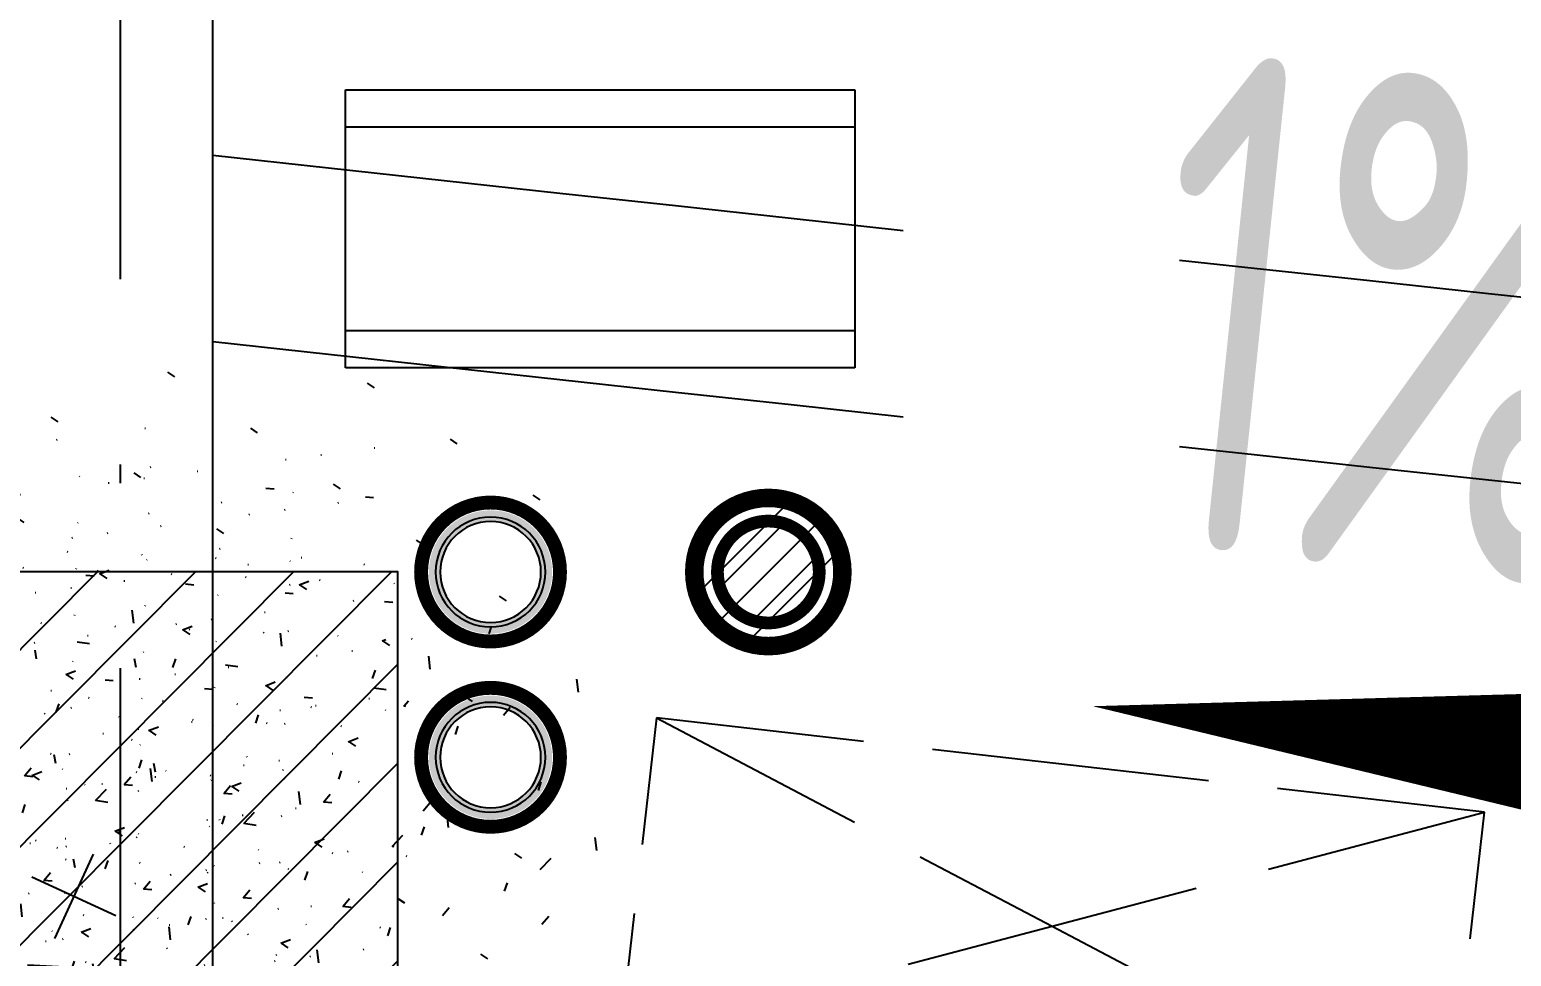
# Model space of a CAD drawing. Header units: inches. Extents: x 0 to 1813292486, y 0 to 3473589894.
# Drawn here: x 600540188 to 600541788, y 3473204160 to 3473205161 of the extents above; entities that cross this region are included whole.
import ezdxf
from ezdxf.enums import TextEntityAlignment as Align
from ezdxf.xclip import XClip

# ---------------------------------------------------------------- set-up
doc = ezdxf.new("R2010")
doc.units = ezdxf.units.IN
doc.header["$LTSCALE"] = 1000
doc.header["$MEASUREMENT"] = 0
doc.header["$XCLIPFRAME"] = 2
for name, pattern in [('AX-MALL-GIRD-200$0$DOTE', [2.4200000000000004, 2, -0.2, 0.02, -0.2]), ('AX-MALL-WALL-P02-QT$0$DASH', [0.35, 0.25, -0.1]), ('PX-MALL-P02-LG$0$CONTINOUS', [0])]:
    doc.linetypes.add(name, pattern=pattern)
for name, color, linetype in [('A-Anno-Note', 241, 'Continuous'), ('AX-MALL-DIM-P02$0$A-Anno-Dims', 3, 'Continuous'), ('AX-MALL-DIM-P02$0$A-Anno-Note', 241, 'Continuous'), ('AX-MALL-DIM-P02$0$A-Detl-Thin', 131, 'Continuous'), ('AX-MALL-GIRD-200$0$A-Grid', 222, 'AX-MALL-GIRD-200$0$DOTE'), ('AX-MALL-P02-200$0$A-Anno-Note', 241, 'Continuous'), ('AX-MALL-WALL-P02$0$A-Anno-Note', 241, 'Continuous'), ('AX-MALL-WALL-P02-QT$0$A-Detl-Patt', 8, 'Continuous'), ('AX-MALL-WALL-P02-QT$0$A-Detl-Thin', 131, 'Continuous'), ('AX-MALL-WALL-P02-QT$0$A-Fixt', 81, 'Continuous'), ('AX-MALL-WALL-P02-QT$0$A-Wall', 2, 'Continuous'), ('AX-MALL-WALL-P02-QT$0$A-Wall-Patt', 13, 'Continuous'), ('AX-MALL-WALL-P02-QT$0$A-Wind', 4, 'Continuous'), ('AX-MALL-ZTKD-P02$0$A-Anno-Note', 241, 'Continuous'), ('PX-MALL-P02-LG$0$P-Airr-Pipe', 140, 'Continuous'), ('PX-MALL-P02-LG$0$P-Drain-Fldr', 4, 'Continuous'), ('PX-MALL-P02-LG$0$P-Drain-Fldr-ARCH', 161, 'Continuous'), ('PX-MALL-P02-LG$0$P-Drain-Fldr-W100', 4, 'Continuous'), ('PX-MALL-P02-LG$0$P-Drain-Fldr-W50', 4, 'Continuous'), ('PX-MALL-P02-LG$0$P-Pipe-Risr', 7, 'Continuous'), ('PX-MALL-P02-LG$0$P-Pipe-Risr-Arch', 6, 'Continuous'), ('PX-MALL-P02-LG$0$P-Pipe-Risr-W100', 6, 'Continuous'), ('PX-MALL-P02-LG$0$P-Pipe-Risr-W50', 6, 'Continuous'), ('PX-MALL-P02-LG$0$P-Stom-pipe', 4, 'PX-MALL-P02-LG$0$CONTINOUS'), ('SX-MALL-WALL-L-1F~2F$0$S-COLU', 30, 'Continuous'), ('SX-MALL-WALL-L-1F~2F$0$S-PATT-WALL', 83, 'Continuous'), ('SX-MALL-WALL-L-1F~2F$0$单形心', 4, 'Continuous')]:
    doc.layers.add(name, color=color, linetype=linetype)
doc.styles.add('AX-MALL-DIM-P02$0$_TCH_DIM', font='gbenor.shx')
doc.styles.add('PX-MALL-P02-LG$0$jzfz', font='gbenor.shx', dxfattribs={"bigfont": 'gbcbig.shx'})

# ---------------------------------------------------------------- blocks, each defined once
blk = doc.blocks.new('AX-MALL-GIRD-200')
at = {"layer": 'AX-MALL-GIRD-200$0$A-Grid'}
blk.add_line((600378016.9458635, 3473171563.05953), (600339287.4069142, 3473067599.332448), dxfattribs=at)
blk = doc.blocks.new('AX-MALL-WALL-P02-QT$0$JB-AC(O)-Hide')
for p, q in [((-225, 174.9999999999709), (-450, 174.9999999999709)), ((-450, 174.9999999999709), (-450, 37.4999999999709)), ((-450, 174.9999999999709), (-225, 87.4999999999709)), ((150, 174.9999999999709), (-150, 174.9999999999709)), ((450, 174.9999999999709), (225.0000000000582, 174.9999999999709)), ((225.0000000000582, 87.5), (450, 174.9999999999709)), ((450, 37.4999999999709), (450, 174.9999999999709)), ((-150, 58.33333333331393), (0, -2.91038304567337e-11)), ((0, -2.91038304567337e-11), (150, 58.33333333331393)), ((-150, -58.33333333337214), (0, 0)), ((0, 0), (150, -58.33333333337214)), ((-450, -37.5000000000291), (-450, -175.0000000000291)), ((450, -175.0000000000291), (450, -37.5000000000291)), ((-450, -175.0000000000291), (-225, -87.5000000000291)), ((225.0000000000582, -87.50000000005821), (450, -175.0000000000291)), ((-450, -175.0000000000291), (-225, -175.0000000000291)), ((-150, -175.0000000000291), (150, -175.0000000000291)), ((225.0000000000582, -175.0000000000291), (450, -175.0000000000291))]:
    blk.add_line(p, q)
blk = doc.blocks.new('AX-MALL-WALL-P02-QT$0$tj')
at = {"layer": 'AX-MALL-WALL-P02-QT$0$A-Detl-Patt'}
h = blk.add_hatch(dxfattribs=at)
h.set_pattern_fill('STEEL', color=256, scale=100.0000000000001, angle=50.43183869082386)
h.set_pattern_definition([(75.00000000004839, (-14278.19445574284, 156289.8254051208), (-153.3407249234246, 41.08752340989569), []), (75.00000000004839, (-14317.88195610046, 156358.5661673546), (-153.3407249234246, 41.08752340989569), [])])
edge = h.paths.add_edge_path()
edge.add_line((88101.273016572, 47666.64152574539), (87883.93542659283, 47459.84604215622))
edge.add_line((87883.93542659283, 47459.84604215622), (91571.54751467705, 43584.64122533798))
edge.add_arc((262949.389629302, 558937.705083496), 543101.4133620498, 251.6057364187558, 260.0288666978238)
edge.add_arc((172180.8466627672, -2862.146247219684), 27099.9982179492, 64.7128659603706, 96.9316049602786, ccw=False)
edge.add_arc((262948.9730309481, 558936.3205539446), 543099.9677998082, 261.6155114784545, 271.7251478115656)
edge.add_line((279298.9759148359, 16082.51663446426), (279298.9759315252, 16382.65274763107))
edge.add_arc((262948.9742454757, 558936.3204835369), 542799.9676941936, 261.62020364125146, 271.7261014454634, ccw=False)
edge.add_arc((172180.8456921196, -2862.14609140989), 27400.00151046549, 64.80631838577902, 96.83815911678944)
edge.add_arc((262949.394896181, 558937.7037490648), 542801.4137571028, 251.6136389015772, 260.02417327084333, ccw=False)
edge.add_line((91737.26096642017, 43845.69257831573), (88101.273016572, 47666.64152574539))
blk = doc.blocks.new('SX-MALL-WALL-L-1F~2F$0$BANWANG_XINGXIN')
at = {"color": 0}
for points in [[(0.7071067811865476, 0.7071067811865475), (-0.7071067811865477, -0.7071067811865475)], [(-0.7071067811865475, 0.7071067811865476), (0.7071067811865474, -0.7071067811865477)]]:
    blk.add_lwpolyline(points, dxfattribs=at)
blk = doc.blocks.new('SX-MALL-WALL-L-1F~2F')
at = {"layer": 'SX-MALL-WALL-L-1F~2F$0$S-PATT-WALL'}
h = blk.add_hatch(dxfattribs=at)
h.set_pattern_fill('钢筋混凝土', color=256, scale=15, pattern_type=2)
h.set_pattern_definition([(24.56816131876918, (600332665.5153246, 3473133539.580251), (-31.18316060756021, 68.21004687377882), []), (29.56816131876925, (600332665.5153246, 3473133539.580251), (97.53445422577846, -46.37920049590846), [11.25, -123.75]), (334.5681613187692, (600332665.5153246, 3473133539.580251), (19.88439775835759, 112.9961142864107), [9, -99]), (80.01956131876923, (600332673.6431957, 3473133535.715318), (117.4189029535321, 66.61682170576017), [9.5610285, -105.1713168]), (25.75236131876919, (600332675.9881096, 3473133567.692895), (141.3476152674957, -79.15081590010527), [16.87499999999951, -185.624999999996]), (76.20376131876925, (600332687.7670733, 3473133561.096986), (182.3878362713222, 87.98253900728311), [14.3415432, -157.75695]), (330.7523613187692, (600332675.9881096, 3473133567.692895), (182.387767611897, 87.98268144025062), [13.49999999999975, -148.499999999996]), (0.5681613187692669, (600332687.4262356, 3473133555.428341), (62.82047321120105, -87.84980446922418), [11.25, -123.75]), (305.5681613187692, (600332687.4262356, 3473133555.428341), (72.17288940056439, 89.18848105901375), [9, -99]), (51.01956131876926, (600332692.6612703, 3473133548.107521), (134.9933625470349, 1.33857134020591), [9.5610285, -105.1713168]), (17.06816131876921, (600332665.5153246, 3473133539.580251), (19.14085714793764, 46.15589493924091), [0.75, -97.8, 0.75, -100.5, 0.75, -99.375]), (347.0681613187692, (600332665.5153246, 3473133539.580251), (57.63084699394109, 41.66442757030211), [0.75, -57.3, 0.75, -95.55, 0.75, -37.875]), (307.0681613187692, (600332634.1697261, 3473133551.257406), (73.85474001336534, -31.12342331039777), [0.75, -37.5, 0.75, -117, 0.75, -155.25]), (297.0681613187692, (600332620.1134039, 3473133556.493798), (87.2164167648191, -16.46683781742514), [0.75, -48.75, 0.75, -77.69999999999999, 0.75, -110.25])])
h.paths.add_polyline_path([(600343453.0089251, 3473077921.905532), (600343697.3739072, 3473078577.867235), (600343041.4122043, 3473078822.232217), (600342797.0472223, 3473078166.270514)])
at = {"layer": 'SX-MALL-WALL-L-1F~2F$0$S-COLU'}
blk.add_lwpolyline([(600343453.0089251, 3473077921.905532), (600343697.3739072, 3473078577.867235), (600343041.4122043, 3473078822.232217), (600342797.0472223, 3473078166.270514)], close=True, dxfattribs=at)
at = {"layer": 'SX-MALL-WALL-L-1F~2F$0$单形心', "xscale": 50, "yscale": 50, "zscale": 50}
blk.add_blockref('SX-MALL-WALL-L-1F~2F$0$BANWANG_XINGXIN', (600343247.2105647, 3473078372.068874), dxfattribs=at)
blk = doc.blocks.new('SX-MALL-WALL-L-2F~3F')
ref = blk.add_blockref('SX-MALL-WALL-L-1F~2F', (0, 0))
XClip(ref).set_block_clipping_path([(600349769.7341375, 3473074679.418533), (600357001.7302529, 3473071985.287766), (600356499.8725733, 3473070638.124951), (600359302.5086629, 3473069594.060767), (600362345.1765132, 3473077761.653201), (600381551.4312518, 3473070606.759726), (600391553.7259278, 3473066880.611454), (600387749.827644, 3473056669.608357), (600391632.1759799, 3473055223.319679), (600395635.5522461, 3473065969.791956), (600406982.2408491, 3473061742.817497), (600403058.8006672, 3473051210.921831), (600412723.2437257, 3473047610.6332), (600445093.3740637, 3473134503.466942), (600393055.2444371, 3473153889.197227), (600387463.4997383, 3473138878.984498), (600380158.3525343, 3473141600.366193), (600382830.751978, 3473148774.027779), (600388210.8522022, 3473146769.782572), (600390696.2253517, 3473153441.399696), (600277474.697425, 3473195619.741203), (600273446.9822528, 3473184807.934726), (600257129.111771, 3473190886.82031), (600241575.9633431, 3473149136.690594), (600258197.8999482, 3473142944.531458), (600255239.7303221, 3473135003.762026), (600263182.3271956, 3473132044.911624), (600260741.6763649, 3473125493.34496), (600269350.4970673, 3473122286.306632), (600271511.1407766, 3473128086.235537), (600286270.1853781, 3473122588.058336), (600284109.5416689, 3473116788.129431), (600282580.7823727, 3473112684.400902), (600291840.7574171, 3473109234.788475), (600290827.7957876, 3473106515.642598), (600293360.405141, 3473105572.171298), (600294731.2544166, 3473109252.0137), (600323175.4764534, 3473098655.706329), (600321336.3302773, 3473093718.790065), (600344750.773286, 3473084996.222976), (600341987.4689643, 3473077578.540671), (600344583.6790427, 3473076611.376234), (600346015.5062013, 3473080454.904757), (600351201.5612961, 3473078522.947055)])
blk = doc.blocks.new('SX-MALL-WALL-2F~3F')
blk.add_blockref('SX-MALL-WALL-L-2F~3F', (0, 0))
blk = doc.blocks.new('AX-MALL-WALL-P02-QT$0$JB-AC(i)-Li')
for p, q in [((-275, 0), (275, 0)), ((-275, 0), (275, 0)), ((-275, -300), (-275, 0)), ((275, 0), (275, -300)), ((-275, -40), (275, -40)), ((275, -260), (-275, -260)), ((275, -300), (-275, -300))]:
    blk.add_line(p, q)
blk = doc.blocks.new('AX-MALL-WALL-P02-QT')
at = {"layer": 'AX-MALL-WALL-P02-QT$0$A-Wall-Patt'}
h = blk.add_hatch(dxfattribs=at)
h.set_pattern_fill('普通砖', color=256, scale=200, style=0)
h.set_pattern_definition([(45, (0, 359.0227), (-353.55353201463, 353.55353201463), [])])
h.paths.add_polyline_path([(600343186.172157, 3473078079.872867), (600343315.8447416, 3473078126.622054), (600346073.2845627, 3473085528.561988), (600345948.3394766, 3473085575.107699), (600345850.9576503, 3473085504.67174), (600343136.077921, 3473078216.978086)])
at = {"layer": 'AX-MALL-WALL-P02-QT$0$A-Detl-Thin', "linetype": 'AX-MALL-WALL-P02-QT$0$DASH', "ltscale": 3}
for points in [[(600343667.0235265, 3473079069.309587, 0.001866394814194767), (600347267.6084688, 3473077276.277822, 0.001866394814194767)], [(600343596.7870332, 3473078880.770123, 0.001865694497685653), (600347197.4274172, 3473077087.887198)]]:
    blk.add_lwpolyline(points, format="xyb", dxfattribs=at)
at = {"layer": 'AX-MALL-WALL-P02-QT$0$A-Wall'}
blk.add_line((600343315.8447416, 3473078126.622054), (600346073.2845627, 3473085528.561988), dxfattribs=at)
at = {"layer": 'AX-MALL-WALL-P02-QT$0$A-Detl-Thin'}
blk.add_blockref('SX-MALL-WALL-2F~3F', (0, 0), dxfattribs=at)
at = {"layer": 'AX-MALL-WALL-P02-QT$0$A-Detl-Thin', "rotation": 339.5681613091762}
blk.add_blockref('AX-MALL-WALL-P02-QT$0$tj', (600144118.6961328, 3473128496.287411), dxfattribs=at)
at = {"layer": 'AX-MALL-WALL-P02-QT$0$A-Fixt'}
for name, p, rotation in [('AX-MALL-WALL-P02-QT$0$JB-AC(i)-Li', (600344083.7870411, 3473078989.166106), 339.5681613375581), ('AX-MALL-WALL-P02-QT$0$JB-AC(O)-Hide', (600344226.0058213, 3473077972.97859), 333.0739883980023)]:
    blk.add_blockref(name, p, dxfattribs=dict(at, rotation=rotation))
at = {"layer": 'AX-MALL-WALL-P02-QT$0$A-Wind'}
blk.add_blockref('AX-MALL-GIRD-200', (0, 0), dxfattribs=at)
blk = doc.blocks.new('AX-MALL-WALL-P02')
at = {"layer": 'AX-MALL-WALL-P02$0$A-Anno-Note'}
blk.add_blockref('AX-MALL-WALL-P02-QT', (0, 0), dxfattribs=at)
blk = doc.blocks.new('PX-MALL-P02-LG$0$P-Risr')
at = {"layer": 'PX-MALL-P02-LG$0$P-Pipe-Risr-W50'}
h = blk.add_hatch(color=0, dxfattribs=at)
edge = h.paths.add_edge_path()
edge.add_ellipse((0, 0), major_axis=(47.05795628796547, 47.05795628796547), ratio=0.9999999999999695, start_angle=225.0000000000009, end_angle=405.0000000000009, ccw=False)
edge.add_ellipse((0, 0), major_axis=(47.05795628796764, 47.05795628796764), ratio=0.9999999999998785, start_angle=133.9675974886221, end_angle=225.0000000000035, ccw=False)
edge.add_line((-66.53919663240958, 1.199087783927098), (-54.4367953546693, 1.199087783927098))
edge.add_ellipse((0, 0), major_axis=(-38.50196423560672, 38.50196423560672), ratio=0.9999999999999859, start_angle=43.73814098242129, end_angle=134.9999999999996)
edge.add_ellipse((0, 0), major_axis=(38.50196423561096, 38.50196423561096), ratio=0.9999999999998216, start_angle=225.0000000000051, end_angle=405.0000000000051)
edge.add_ellipse((0, 0), major_axis=(38.50196423560679, 38.50196423560679), ratio=0.9999999999999831, start_angle=45.00000000000048, end_angle=133.7381409824204)
edge.add_line((-54.43679535467527, 1.199087783927098), (-66.53919663241555, 1.199087783927098))
edge.add_ellipse((0, 0), major_axis=(-47.05795628796762, 47.05795628796762), ratio=0.9999999999998742, start_angle=-45.00000000000358, end_angle=43.967597488629224, ccw=False)
at = {"layer": 'PX-MALL-P02-LG$0$P-Pipe-Risr-Arch', "ltscale": 0.7}
blk.add_circle((0, 0), 59.29000000000001, dxfattribs=at)
at = {"layer": 'PX-MALL-P02-LG$0$P-Pipe-Risr-W100', "color": 0, "const_width": 15}
blk.add_lwpolyline([(-75, 0, 1), (75, 0, 1)], format="xyb", close=True, dxfattribs=at)
at = {"layer": 'PX-MALL-P02-LG$0$P-Pipe-Risr-W50'}
blk.add_circle((0, 0), 54.45000000000001, dxfattribs=at)
at = {"layer": 'PX-MALL-P02-LG$0$P-Pipe-Risr', "style": 'PX-MALL-P02-LG$0$jzfz', "width": 0.6, "flags": 1}
for tag, p in [('SYS-MARK', (0.3310501334344735, -45.65933377496549)), ('RANGE', (0.3337570973526454, -45.67887874227017))]:
    blk.add_attdef(tag, text='', height=0.015625, dxfattribs=at).set_placement(p, align=Align.MIDDLE)
blk = doc.blocks.new('PX-MALL-P02-LG$0$A$C5A9C1854')
at = {"layer": 'PX-MALL-P02-LG$0$P-Drain-Fldr-W50', "ltscale": 0.7}
for p, q in [((52.36634142632829, -16.81565596791916), (-16.81565596786095, 52.36634142627008)), ((38.89087296527578, -38.89087296521757), (-38.89087296527578, 38.89087296521757)), ((16.81565596797736, -52.36634142627008), (-52.36634142621187, 16.81565596791916))]:
    blk.add_line(p, q, dxfattribs=at)
at = {"layer": 'PX-MALL-P02-LG$0$P-Drain-Fldr-W50', "ltscale": 0.7, "const_width": 13.75}
blk.add_lwpolyline([(-54.99999999994179, 0, 1), (55.00000000005821, 0, 1)], format="xyb", close=True, dxfattribs=at)
blk = doc.blocks.new('PX-MALL-P02-LG$0$A$C7D2520B3')
at = {"layer": 'PX-MALL-P02-LG$0$P-Drain-Fldr', "ltscale": 0.7}
for p, q in [((78.54951213949244, -25.22348395187873), (-25.22348395179142, 78.54951213940512)), ((58.33630944791366, -58.33630944788456), (-58.33630944791366, 58.33630944788456)), ((25.22348395196605, -78.54951213940512), (-78.54951213931781, 25.22348395187873))]:
    blk.add_line(p, q, dxfattribs=at)
at = {"layer": 'PX-MALL-P02-LG$0$P-Drain-Fldr', "ltscale": 0.7, "const_width": 20}
blk.add_lwpolyline([(5.820766091346741e-11, -80, 1), (5.820766091346741e-11, 80, 1)], format="xyb", close=True, dxfattribs=at)
blk = doc.blocks.new('PX-MALL-P02-LG$0$A$C2257314B')
at = {"layer": 'PX-MALL-P02-LG$0$P-Drain-Fldr-ARCH', "ltscale": 0.7}
for p, q in [((52.36634142632829, -16.81565596791916), (-16.81565596786095, 52.36634142627008)), ((38.89087296527578, -38.89087296521757), (-38.89087296527578, 38.89087296521757)), ((16.81565596797736, -52.36634142627008), (-52.36634142621187, 16.81565596791916))]:
    blk.add_line(p, q, dxfattribs=at)
for start, end in [(0, 180), (180, 0)]:
    blk.add_arc((5.820766091346741e-11, -1.77635683940025e-15), 55, start, end, dxfattribs=at)
blk = doc.blocks.new('PX-MALL-P02-LG$0$P-Drain-Fldr')
blk.add_blockref('PX-MALL-P02-LG$0$A$C2257314B', (0, 0))
at = {"layer": 'PX-MALL-P02-LG$0$P-Drain-Fldr-W100'}
blk.add_blockref('PX-MALL-P02-LG$0$A$C7D2520B3', (0, 0), dxfattribs=at)
at = {"layer": 'PX-MALL-P02-LG$0$P-Drain-Fldr-W50'}
blk.add_blockref('PX-MALL-P02-LG$0$A$C5A9C1854', (0, 0), dxfattribs=at)
blk = doc.blocks.new('PX-MALL-P02-LG')
at = {"layer": 'PX-MALL-P02-LG$0$P-Airr-Pipe', "xscale": -1, "rotation": 69.56816130750386}
blk.add_blockref('PX-MALL-P02-LG$0$P-Risr', (600343791.0690398, 3473078542.921224), dxfattribs=at)
at = {"layer": 'PX-MALL-P02-LG$0$P-Drain-Fldr', "xscale": -0.9999999999999991, "rotation": 339.5681613075038}
blk.add_blockref('PX-MALL-P02-LG$0$P-Drain-Fldr', (600344072.1954843, 3473078438.193375), dxfattribs=at)
at = {"layer": 'PX-MALL-P02-LG$0$P-Stom-pipe', "ltscale": 0.7, "xscale": -1, "rotation": 69.56816130750386}
blk.add_blockref('PX-MALL-P02-LG$0$P-Risr', (600343721.2504735, 3473078355.503594), dxfattribs=at)
blk = doc.blocks.new('AX-MALL-ZTKD-P02')
at = {"layer": 'AX-MALL-ZTKD-P02$0$A-Anno-Note'}
blk.add_blockref('AX-MALL-GIRD-200', (0, 0), dxfattribs=at)
blk = doc.blocks.new('AX-MALL-DIM-P02')
at = {"layer": 'AX-MALL-DIM-P02$0$A-Anno-Dims'}
blk.add_lwpolyline([(600344934.7989593, 3473077889.872748, 0, 0, 0), (600344349.9865556, 3473078180.138116, 0, 144, 0), (600344833.6834326, 3473077940.060356, 0, 0, 0)], format="xyseb", dxfattribs=at)
at = {"layer": 'AX-MALL-DIM-P02$0$A-Detl-Thin'}
blk.add_blockref('AX-MALL-ZTKD-P02', (-2.384185791015625e-06, 9.5367431640625e-07), dxfattribs=at)
at = {"layer": 'AX-MALL-DIM-P02$0$A-Anno-Note', "style": 'AX-MALL-DIM-P02$0$_TCH_DIM', "width": 0.7}
blk.add_text('1%', height=535.5, rotation=333.6029893612126, dxfattribs=at).set_placement((600344450.6879306, 3473078331.309321))
blk = doc.blocks.new('AX-MALL-P02-200')
at = {"layer": 'AX-MALL-P02-200$0$A-Anno-Note'}
blk.add_blockref('AX-MALL-WALL-P02', (0, 0), dxfattribs=at)
for name in ['AX-MALL-DIM-P02', 'PX-MALL-P02-LG']:
    blk.add_blockref(name, (0, 0), dxfattribs=at)

msp = doc.modelspace()

# ---------------------------------------------------------------- block references
at = {"layer": 'A-Anno-Note', "rotation": 20.43183869077545}
msp.add_blockref('AX-MALL-P02-200', (1250392458.527329, 9048125.682563305), dxfattribs=at)

doc.saveas('drawing.dxf')
